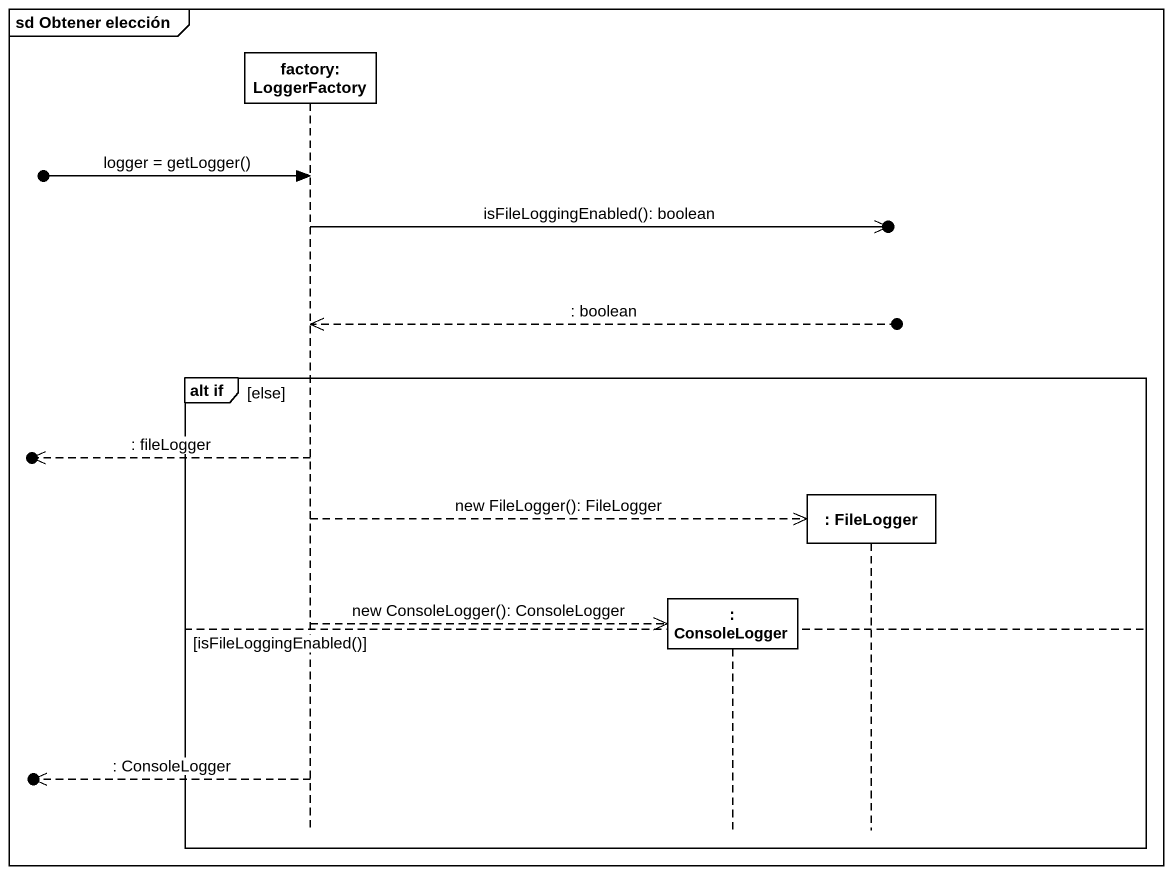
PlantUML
@startuml
mainframe sd Obtener elección
hide footbox
participant "factory: LoggerFactory" as factory_LoggerFactory
participant ": ConsoleLogger" as ConsoleLogger
participant ": FileLogger" as FileLogger

[o-> factory_LoggerFactory : logger = getLogger()
factory_LoggerFactory ->>o] : isFileLoggingEnabled(): boolean
factory_LoggerFactory <<--o] : : boolean
group alt if [else]
  [o<<-- factory_LoggerFactory : : fileLogger
  factory_LoggerFactory -->> FileLogger ** : new FileLogger(): FileLogger
  factory_LoggerFactory -->> ConsoleLogger ** : new ConsoleLogger(): ConsoleLogger
else isFileLoggingEnabled()
  [o<<-- factory_LoggerFactory : : ConsoleLogger
end
@enduml
